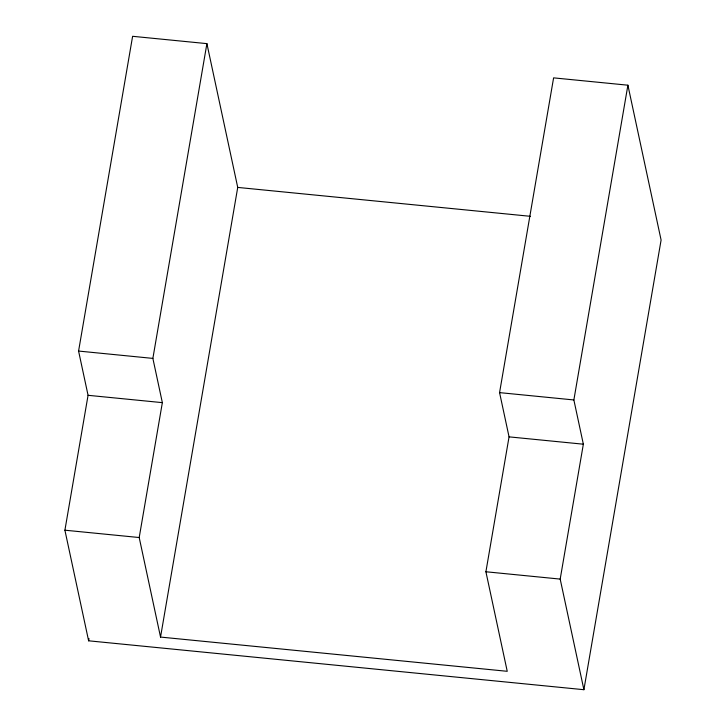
<?xml version="1.0" encoding="UTF-8"?>
<svg xmlns="http://www.w3.org/2000/svg" width="726" height="726" viewBox="0 0 726 726"><rect width="100%" height="100%" fill="white"/><g stroke="black" fill="none" stroke-linecap="round" stroke-linejoin="round"><path stroke-width="1.09" d="M78.58 351.057L132.613 36.3L206.901 43.633L237.729 187.417L160.537 637.074L507.238 671.305L485.903 571.761L509.053 436.861L499.57 392.621L553.602 77.864L627.899 85.196L661.096 240.043L583.904 689.7L88.617 640.804L64.904 530.198L88.064 395.307L78.58 351.057L152.868 358.399L162.352 402.64L139.201 537.53L160.537 637.074M88.617 640.804L88.999 638.571M152.868 358.399L206.901 43.633M583.904 689.7L560.191 579.094L583.35 444.194L573.867 399.953L627.899 85.196M237.729 187.417L530.397 216.312M499.57 392.621L573.867 399.953M88.064 395.307L162.352 402.64M509.053 436.861L583.35 444.194M64.904 530.198L139.201 537.53M485.903 571.761L560.191 579.094"/></g></svg>
